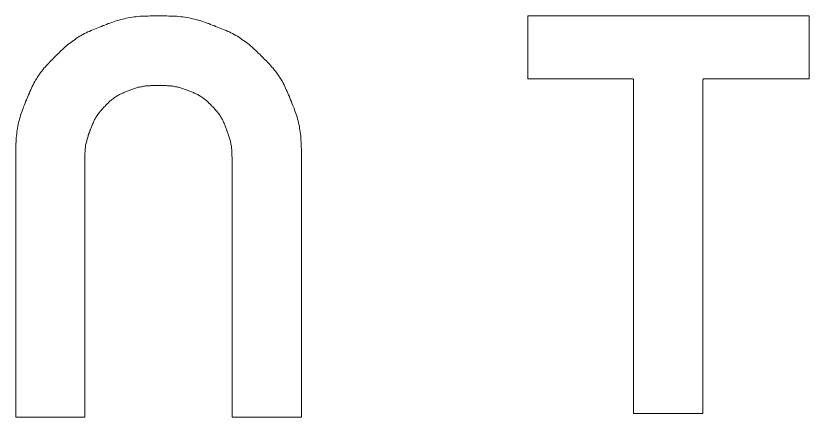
# Model space of a CAD drawing. Units: millimetres at full size, sheet at 1:100. Extents: x -138278 to 134990, y -16593 to 30671.
# Drawn here: x -82268.8 to -81880.1, y 21576.2 to 21772.8 of the extents above; entities that cross this region are included whole.
import ezdxf

# ---------------------------------------------------------------- set-up
doc = ezdxf.new("R2010")
doc.units = ezdxf.units.MM
doc.header["$LTSCALE"] = 100
doc.layers.add('F-0_枠', color=134, linetype='Continuous', lineweight=18)

msp = doc.modelspace()

# ---------------------------------------------------------------- linework, layer by layer
at = {"layer": 'F-0_枠'}
for points in [[(-82247.2, 21755.2), (-82246.6, 21755.8), (-82245.9, 21756.4), (-82245.3, 21757), (-82244.6, 21757.6), (-82244, 21758.1), (-82243.3, 21758.7), (-82242.6, 21759.3), (-82241.9, 21759.8), (-82241.2, 21760.3), (-82240.5, 21760.8), (-82239.8, 21761.3), (-82239.1, 21761.8), (-82238.3, 21762.3), (-82237.5, 21762.8), (-82236.8, 21763.2), (-82236, 21763.6), (-82235.2, 21764.1), (-82234.4, 21764.5), (-82233.6, 21764.9), (-82232.8, 21765.2), (-82232, 21765.6), (-82231.1, 21765.9), (-82230.3, 21766.3), (-82229.4, 21766.6), (-82228.6, 21767), (-82227.8, 21767.3), (-82226.9, 21767.6), (-82226.1, 21768), (-82225.2, 21768.3), (-82224.4, 21768.6), (-82223.5, 21769), (-82222.7, 21769.3), (-82221.8, 21769.6), (-82220.9, 21769.9), (-82220.1, 21770.2), (-82219.2, 21770.5), (-82218.3, 21770.7), (-82217.4, 21771), (-82216.5, 21771.2)], [(-82216.5, 21771.2), (-82215.6, 21771.4), (-82214.7, 21771.6), (-82213.7, 21771.8), (-82212.8, 21772), (-82211.8, 21772.1), (-82210.9, 21772.3), (-82209.9, 21772.4), (-82208.9, 21772.5), (-82207.9, 21772.6), (-82207, 21772.6), (-82206, 21772.7), (-82205, 21772.7), (-82204, 21772.7), (-82203, 21772.8), (-82202, 21772.8), (-82201, 21772.8), (-82199.9, 21772.8), (-82198.9, 21772.8), (-82197.9, 21772.8), (-82196.9, 21772.8), (-82195.9, 21772.8), (-82194.9, 21772.8), (-82193.9, 21772.7), (-82192.9, 21772.7), (-82191.9, 21772.7), (-82190.9, 21772.6), (-82189.9, 21772.6), (-82188.9, 21772.5), (-82187.9, 21772.4), (-82187, 21772.3), (-82186, 21772.1), (-82185, 21772), (-82184.1, 21771.8), (-82183.2, 21771.6), (-82182.2, 21771.4), (-82181.3, 21771.2), (-82180.4, 21771), (-82179.5, 21770.7), (-82178.6, 21770.5)], [(-81880.1, 21742), (-81880.1, 21772.8), (-82017.9, 21772.8), (-82017.9, 21742), (-81967.7, 21742), (-81967.4, 21742), (-81967.2, 21742), (-81967.1, 21742), (-81966.9, 21742), (-81966.8, 21742), (-81966.6, 21742), (-81966.5, 21741.9), (-81966.4, 21741.9), (-81966.4, 21741.8), (-81966.3, 21741.8), (-81966.2, 21741.7), (-81966.2, 21741.6), (-81966.2, 21741.5), (-81966.1, 21741.4), (-81966.1, 21741.2), (-81966.1, 21740.9), (-81966.1, 21740.6), (-81966.1, 21740.2), (-81966.1, 21739.7), (-81966.1, 21739.2), (-81966.1, 21577.9), (-81932.2, 21577.9), (-81932.2, 21739.2), (-81932.2, 21739.7), (-81932.2, 21740.2), (-81932.2, 21740.6), (-81932.2, 21740.9), (-81932.2, 21741.2), (-81932.2, 21741.4), (-81932.1, 21741.5), (-81932.1, 21741.6), (-81932.1, 21741.7), (-81932, 21741.8), (-81932, 21741.8), (-81931.9, 21741.9)], [(-82178.6, 21770.5), (-82177.7, 21770.2), (-82176.8, 21769.9), (-82176, 21769.6), (-82175.1, 21769.3), (-82174.3, 21769), (-82173.4, 21768.6), (-82172.6, 21768.3), (-82171.7, 21768), (-82170.9, 21767.6), (-82170, 21767.3), (-82169.2, 21767), (-82168.3, 21766.6), (-82167.5, 21766.3), (-82166.7, 21765.9), (-82165.8, 21765.6), (-82165, 21765.2), (-82164.2, 21764.9), (-82163.4, 21764.5), (-82162.6, 21764.1), (-82161.8, 21763.6), (-82161, 21763.2), (-82160.2, 21762.8), (-82159.5, 21762.3), (-82158.7, 21761.8), (-82158, 21761.3), (-82157.2, 21760.8), (-82156.5, 21760.3), (-82155.8, 21759.8), (-82155.1, 21759.3), (-82154.5, 21758.7), (-82153.8, 21758.1), (-82153.1, 21757.6), (-82152.5, 21757), (-82151.8, 21756.4), (-82151.2, 21755.8), (-82150.6, 21755.2), (-82150, 21754.6), (-82149.3, 21754), (-82148.7, 21753.4)], [(-82265.6, 21726.6), (-82265.3, 21727.5), (-82265, 21728.3), (-82264.6, 21729.2), (-82264.3, 21730), (-82264, 21730.8), (-82263.6, 21731.6), (-82263.3, 21732.5), (-82262.9, 21733.3), (-82262.6, 21734.1), (-82262.2, 21735), (-82261.9, 21735.8), (-82261.5, 21736.6), (-82261.1, 21737.4), (-82260.8, 21738.2), (-82260.4, 21739), (-82260, 21739.8), (-82259.5, 21740.6), (-82259.1, 21741.3), (-82258.6, 21742.1), (-82258.2, 21742.8), (-82257.7, 21743.6), (-82257.2, 21744.3), (-82256.7, 21745), (-82256.1, 21745.7), (-82255.6, 21746.4), (-82255.1, 21747.1), (-82254.5, 21747.7), (-82253.9, 21748.4), (-82253.3, 21749), (-82252.7, 21749.7), (-82252.1, 21750.3), (-82251.5, 21750.9), (-82250.9, 21751.5), (-82250.3, 21752.1), (-82249.7, 21752.8), (-82249.1, 21753.4), (-82248.4, 21754), (-82247.8, 21754.6), (-82247.2, 21755.2)], [(-82148.7, 21753.4), (-82148.1, 21752.8), (-82147.5, 21752.1), (-82146.9, 21751.5), (-82146.2, 21750.9), (-82145.6, 21750.3), (-82145, 21749.7), (-82144.4, 21749), (-82143.8, 21748.4), (-82143.3, 21747.7), (-82142.7, 21747.1), (-82142.2, 21746.4), (-82141.6, 21745.7), (-82141.1, 21745), (-82140.6, 21744.3), (-82140.1, 21743.6), (-82139.6, 21742.8), (-82139.1, 21742.1), (-82138.7, 21741.3)], [(-82138.7, 21741.3), (-82138.2, 21740.6), (-82137.8, 21739.8), (-82137.4, 21739), (-82137, 21738.2), (-82136.6, 21737.4), (-82136.3, 21736.6), (-82135.9, 21735.8), (-82135.5, 21735), (-82135.2, 21734.1), (-82134.8, 21733.3), (-82134.5, 21732.5), (-82134.2, 21731.6), (-82133.8, 21730.8), (-82133.5, 21730), (-82133.2, 21729.2), (-82132.8, 21728.3), (-82132.5, 21727.5), (-82132.2, 21726.6), (-82131.9, 21725.8), (-82131.6, 21724.9), (-82131.3, 21724.1), (-82131, 21723.2), (-82130.8, 21722.3), (-82130.5, 21721.4), (-82130.3, 21720.5), (-82130.1, 21719.6), (-82129.9, 21718.7), (-82129.8, 21717.8), (-82129.6, 21716.8), (-82129.5, 21715.9), (-82129.3, 21714.9), (-82129.2, 21714), (-82129.2, 21713), (-82129.1, 21712.1), (-82129, 21711.1), (-82129, 21710.2), (-82129, 21709.3), (-82129, 21708.5), (-82128.9, 21707.7)], [(-81931.9, 21741.9), (-81931.8, 21741.9), (-81931.7, 21742), (-81931.6, 21742), (-81931.4, 21742), (-81931.2, 21742), (-81931.1, 21742), (-81930.8, 21742), (-81930.6, 21742), (-81880.1, 21742)], [(-82194.1, 21738.6), (-82194.6, 21738.6), (-82195.1, 21738.7), (-82195.7, 21738.7), (-82196.2, 21738.7), (-82196.7, 21738.7), (-82197.3, 21738.7), (-82197.8, 21738.7), (-82198.4, 21738.7), (-82198.9, 21738.7), (-82199.5, 21738.7), (-82200, 21738.7), (-82200.6, 21738.7), (-82201.1, 21738.7), (-82201.6, 21738.7), (-82202.2, 21738.7), (-82202.7, 21738.7), (-82203.2, 21738.6), (-82203.8, 21738.6), (-82204.3, 21738.6), (-82204.8, 21738.5), (-82205.3, 21738.5), (-82205.8, 21738.4), (-82206.3, 21738.3), (-82206.8, 21738.2), (-82207.3, 21738.1), (-82207.8, 21738), (-82208.3, 21737.9), (-82208.8, 21737.8), (-82209.3, 21737.7), (-82209.7, 21737.5), (-82210.2, 21737.4), (-82210.6, 21737.2), (-82211.1, 21737.1), (-82211.5, 21736.9), (-82212, 21736.8), (-82212.4, 21736.6), (-82212.9, 21736.4), (-82213.3, 21736.3), (-82213.8, 21736.1)], [(-82176.6, 21732.2), (-82177, 21732.5), (-82177.4, 21732.8), (-82177.7, 21733), (-82178.1, 21733.3), (-82178.5, 21733.5), (-82178.9, 21733.8), (-82179.3, 21734), (-82179.7, 21734.2), (-82180.1, 21734.4), (-82180.6, 21734.6), (-82181, 21734.8), (-82181.4, 21735), (-82181.8, 21735.2), (-82182.3, 21735.4), (-82182.7, 21735.6), (-82183.2, 21735.7), (-82183.6, 21735.9), (-82184, 21736.1), (-82184.5, 21736.3), (-82184.9, 21736.4), (-82185.4, 21736.6), (-82185.8, 21736.8), (-82186.3, 21736.9), (-82186.7, 21737.1), (-82187.2, 21737.2), (-82187.6, 21737.4), (-82188.1, 21737.5), (-82188.5, 21737.7), (-82189, 21737.8), (-82189.5, 21737.9), (-82190, 21738), (-82190.5, 21738.1), (-82191, 21738.2), (-82191.5, 21738.3), (-82192, 21738.4), (-82192.5, 21738.5), (-82193, 21738.5), (-82193.5, 21738.6), (-82194.1, 21738.6)], [(-82213.8, 21736.1), (-82214.2, 21735.9), (-82214.6, 21735.7), (-82215.1, 21735.6), (-82215.5, 21735.4), (-82215.9, 21735.2), (-82216.4, 21735), (-82216.8, 21734.8), (-82217.2, 21734.6), (-82217.7, 21734.4), (-82218.1, 21734.2), (-82218.5, 21734), (-82218.9, 21733.8), (-82219.3, 21733.5), (-82219.7, 21733.3), (-82220.1, 21733), (-82220.4, 21732.8), (-82220.8, 21732.5), (-82221.2, 21732.2), (-82221.5, 21732), (-82221.9, 21731.7), (-82222.2, 21731.4), (-82222.6, 21731.1), (-82222.9, 21730.8), (-82223.2, 21730.5), (-82223.6, 21730.1), (-82223.9, 21729.8), (-82224.2, 21729.5), (-82224.5, 21729.2), (-82224.8, 21728.8), (-82225.1, 21728.5), (-82225.5, 21728.2), (-82225.8, 21727.9), (-82226.1, 21727.5), (-82226.4, 21727.2), (-82226.7, 21726.9), (-82227, 21726.5), (-82227.3, 21726.2), (-82227.6, 21725.8), (-82227.9, 21725.5)], [(-82165.9, 21718), (-82166.1, 21718.5), (-82166.2, 21718.9), (-82166.4, 21719.4), (-82166.6, 21719.8), (-82166.8, 21720.3), (-82167, 21720.7), (-82167.2, 21721.2), (-82167.4, 21721.6), (-82167.6, 21722), (-82167.8, 21722.4), (-82168.1, 21722.8), (-82168.3, 21723.2), (-82168.6, 21723.6), (-82168.8, 21724), (-82169.1, 21724.4), (-82169.4, 21724.8), (-82169.6, 21725.1), (-82169.9, 21725.5), (-82170.2, 21725.8), (-82170.5, 21726.2), (-82170.8, 21726.5), (-82171.1, 21726.9), (-82171.4, 21727.2), (-82171.7, 21727.5), (-82172, 21727.9), (-82172.3, 21728.2), (-82172.7, 21728.5), (-82173, 21728.8), (-82173.3, 21729.2), (-82173.6, 21729.5), (-82173.9, 21729.8), (-82174.2, 21730.1), (-82174.6, 21730.5), (-82174.9, 21730.8), (-82175.2, 21731.1), (-82175.6, 21731.4), (-82175.9, 21731.7), (-82176.3, 21732), (-82176.6, 21732.2)], [(-82234.8, 21707.8), (-82234.8, 21707.3), (-82234.9, 21706.7), (-82234.9, 21706.2), (-82235, 21705.6), (-82235, 21705.1), (-82235, 21704.6), (-82235, 21704), (-82235, 21703.6), (-82235, 21703.1), (-82235, 21702.7), (-82235, 21702.3), (-82235, 21702), (-82235, 21576.2), (-82268.8, 21576.2), (-82268.8, 21705.8), (-82268.8, 21706.4), (-82268.8, 21707), (-82268.8, 21707.7), (-82268.8, 21708.5), (-82268.8, 21709.3), (-82268.8, 21710.2), (-82268.7, 21711.1), (-82268.7, 21712.1), (-82268.6, 21713), (-82268.5, 21714), (-82268.4, 21714.9), (-82268.3, 21715.9), (-82268.2, 21716.8), (-82268, 21717.8), (-82267.9, 21718.7), (-82267.7, 21719.6), (-82267.5, 21720.5), (-82267.2, 21721.4), (-82267, 21722.3), (-82266.7, 21723.2), (-82266.5, 21724.1), (-82266.2, 21724.9), (-82265.9, 21725.8), (-82265.6, 21726.6)], [(-82227.9, 21725.5), (-82228.2, 21725.1), (-82228.5, 21724.8), (-82228.7, 21724.4), (-82229, 21724), (-82229.3, 21723.6), (-82229.5, 21723.2), (-82229.7, 21722.8), (-82230, 21722.4), (-82230.2, 21722), (-82230.4, 21721.6), (-82230.6, 21721.2), (-82230.8, 21720.7), (-82231, 21720.3), (-82231.2, 21719.8), (-82231.4, 21719.4), (-82231.6, 21718.9), (-82231.8, 21718.5), (-82231.9, 21718), (-82232.1, 21717.6), (-82232.3, 21717.1), (-82232.5, 21716.7), (-82232.6, 21716.2), (-82232.8, 21715.7), (-82233, 21715.3), (-82233.1, 21714.8), (-82233.3, 21714.3), (-82233.4, 21713.9), (-82233.6, 21713.4), (-82233.7, 21712.9), (-82233.9, 21712.4), (-82234, 21711.9), (-82234.1, 21711.4), (-82234.2, 21710.9), (-82234.4, 21710.4), (-82234.5, 21709.9), (-82234.6, 21709.4), (-82234.6, 21708.9), (-82234.7, 21708.3), (-82234.8, 21707.8)], [(-82128.9, 21707.7), (-82128.9, 21707), (-82128.9, 21706.4), (-82128.9, 21705.8), (-82128.9, 21576.2), (-82162.8, 21576.2), (-82162.8, 21702), (-82162.8, 21702.3), (-82162.8, 21702.7), (-82162.8, 21703.1), (-82162.8, 21703.6), (-82162.9, 21704), (-82162.9, 21704.6), (-82162.9, 21705.1), (-82162.9, 21705.6), (-82162.9, 21706.2), (-82163, 21706.7), (-82163, 21707.3), (-82163.1, 21707.8), (-82163.2, 21708.3), (-82163.2, 21708.9), (-82163.3, 21709.4), (-82163.4, 21709.9), (-82163.5, 21710.4), (-82163.6, 21710.9), (-82163.7, 21711.4), (-82163.8, 21711.9), (-82164, 21712.4), (-82164.1, 21712.9), (-82164.3, 21713.4), (-82164.4, 21713.9), (-82164.6, 21714.3), (-82164.7, 21714.8), (-82164.9, 21715.3), (-82165.1, 21715.7), (-82165.2, 21716.2), (-82165.4, 21716.7), (-82165.6, 21717.1), (-82165.7, 21717.6), (-82165.9, 21718)]]:
    msp.add_lwpolyline(points, dxfattribs=at)

doc.saveas('drawing.dxf')
